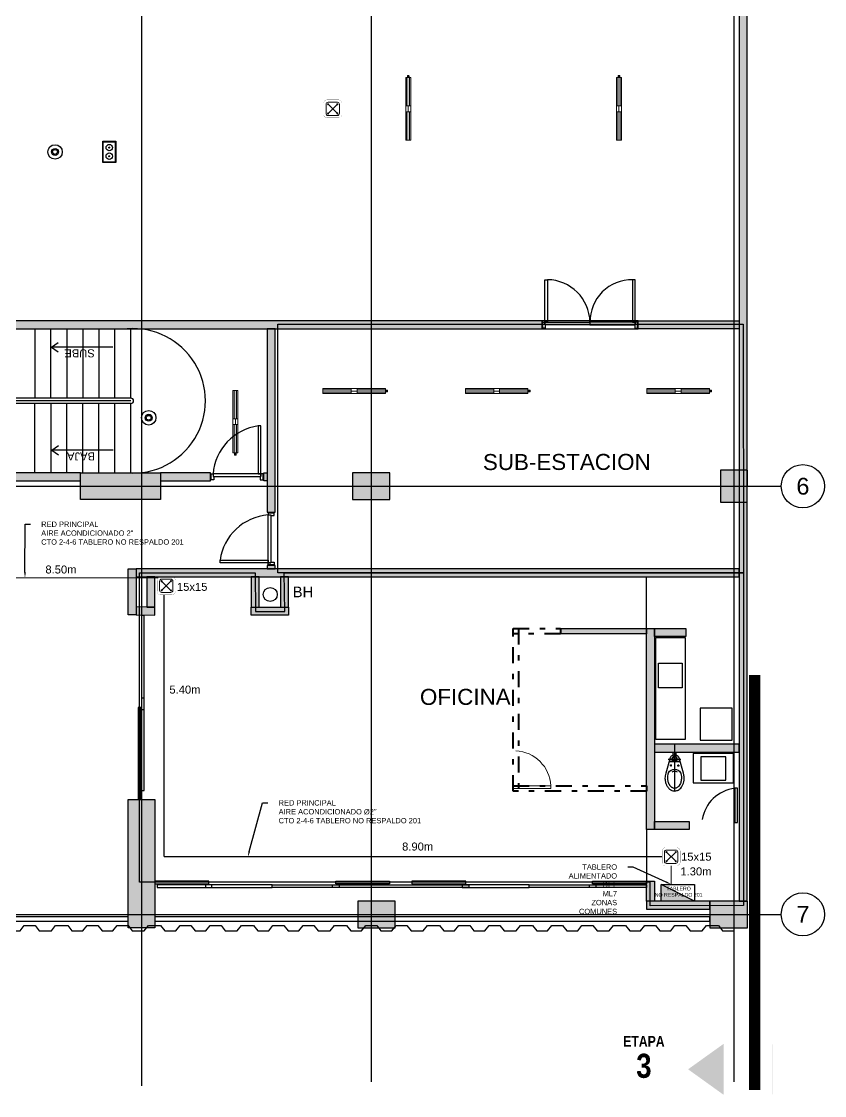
# Model space of a CAD drawing. Header units: metres. Extents: x 86 to 375, y -25 to 177.
# Drawn here: x 164.98 to 180.03, y 30.61 to 50.74 of the extents above; entities that cross this region are included whole.
import ezdxf
from ezdxf import colors
from ezdxf.entities.mleader import LeaderData, LeaderLine
from ezdxf.enums import TextEntityAlignment as Align
from ezdxf.lldxf.tags import DXFTag
from ezdxf.math import Vec2, Vec3

# ---------------------------------------------------------------- set-up
doc = ezdxf.new("R2010")
doc.units = ezdxf.units.M
for name, pattern in [('CENTER', [0.7, 0.3, -0.2, 0, -0.2]), ('HIDDEN', [9.525, 6.35, -3.175]), ('HIDDEN2', [4.7625, 3.175, -1.5875]), ('LÍNEAS_OCULTASX2', [0.75, 0.5, -0.25])]:
    doc.linetypes.add(name, pattern=pattern)
for name, color, linetype, lineweight in [('-CN-GYD-ILUMINACIÓN', 3, 'Continuous', 20), ('-CN-GYD-TUBERÍA TOMACORRIENTE PVC', 86, 'Continuous', 18), ('Muro', 4, 'Continuous', 40), ('TEXTOS', 250, 'Continuous', 20), ('Textos 1', 7, 'Continuous', 25)]:
    doc.layers.add(name, color=color, linetype=linetype, lineweight=lineweight)
doc.layers.add('-CN-GYD-VENTANA GRAFICA', color=7, linetype='Continuous', lineweight=5, true_color=0xa953a0)
for name, color, linetype in [('A_CIRCULO DE EJES', 252, 'Continuous'), ('AIRE ACONDICIONADO', 50, 'Continuous'), ('GG_EMERGENCIA 03', 1, 'Continuous'), ('GG_PISO 2', 8, 'Continuous'), ('GG_PISO 3', 8, 'Continuous'), ('JCA_HATCH 254', 252, 'Continuous'), ('suiches', 3, 'Continuous'), ('TB', 7, 'Continuous'), ('TEXTOS DE MEDIDAS', 7, 'Continuous')]:
    doc.layers.add(name, color=color, linetype=linetype)
doc.layers.add('PDF2_Geometría', color=7, linetype='Continuous', true_color=0x525252)
doc.styles.add('A_TEXT1', font='arial.ttf')
doc.styles.add('STANDAR NEGRITA', font='ARIALNB.TTF', dxfattribs={"height": 0.2})
doc.styles.get("Standard").update_dxf_attribs({"font": 'arial.ttf'})
tags = doc.linetypes.add('EMT_LINE', pattern='A,0.5,-0.2,["EMT",Standard,S=0.1,R=0,X=-0.1,Y=-0.05],-0.25', length=0.95).pattern_tags.tags
tags[6] = DXFTag(74, 10)
pattern_1 = [(270, (73.633, -1.35), (10.40324, -6.00631), [1.50158, -10.51105]), (360, (73.6335, -2.101), (10.40324, 6.00631), [0.75079, -20.05569]), (360, (73.6335, -2.289), (10.40324, 6.00631), [0.60063, -20.20584]), (360, (73.6335, -1.9134), (10.40324, 6.00631), [0.60063, -20.20584]), (330, (73.633, -2.477), (10.40324, 6.00631), [0.4805, -11.53212]), (30, (73.633, -1.726), (4e-09, 12.01262), [0.4805, -11.53212])]
pattern_2 = [(135, (0.0614115, 0.1), (-0.00112253, -0.00112253), [])]

# ---------------------------------------------------------------- blocks, each defined once
blk = doc.blocks.new('GG_HERMETICA')
h = blk.add_hatch()
h.set_pattern_fill('SWAMP', color=252, scale=0.472938, angle=270)
h.set_pattern_definition(pattern_1)
h.paths.add_polyline_path([(-20, -30), (-20, 17), (-550, 17), (-550, -30)])
h = blk.add_hatch()
h.set_pattern_fill('SWAMP', color=252, scale=0.472938, angle=270)
h.set_pattern_definition(pattern_1)
h.paths.add_polyline_path([(620, -30), (620, 17), (90, 17), (90, -30)])
at = {"layer": '-CN-GYD-ILUMINACIÓN', "color": 1, "extrusion": (0, 0, -1)}
for p, q in [((-550, -53), (-550, 40)), ((-550, 40), (-525, 40)), ((-525, 40), (-20, 40)), ((90, 40), (620, 40)), ((620, 40), (620, -53)), ((-20, -53), (-550, -53)), ((594, -53), (90, -53)), ((620, -53), (594, -53))]:
    blk.add_line(p, q, dxfattribs=at)
at = {"layer": '-CN-GYD-ILUMINACIÓN', "color": 1}
for p, q in [((90, 40), (-20, 40)), ((-20, 40), (-20, -53)), ((90, -53), (90, 40)), ((622, 6), (620, 6)), ((620, 6), (620, -6)), ((622, 10), (623, 11)), ((622, 8), (622, 10)), ((622, 7), (622, 8)), ((622, 5), (622, 7)), ((622, -6), (622, 6)), ((623, 4), (622, 5)), ((622, -3), (623, 1)), ((623, 11), (623, 11)), ((623, 11), (630, 11)), ((623, 1), (623, 4)), ((623, 1), (623, 1)), ((630, 11), (630, 6)), ((630, 6), (631, 6)), ((631, 6), (631, 9)), ((631, 9), (639, 9)), ((639, 9), (639, 6)), ((639, 6), (640, 6)), ((640, 10), (650, 10)), ((640, 6), (640, 10)), ((650, 10), (652, 8)), ((652, 8), (656, 8)), ((656, 8), (658, 8)), ((658, 8), (661, 5)), ((661, 5), (661, -6)), ((-20, -6), (90, -6)), ((620, -19), (620, -6)), ((622, -19), (620, -19)), ((622, -6), (622, -3)), ((622, -6), (622, -9)), ((622, -6), (622, -19)), ((622, -9), (623, -13)), ((623, -17), (622, -18)), ((622, -18), (622, -19)), ((622, -19), (622, -21)), ((622, -21), (622, -22)), ((622, -22), (623, -24)), ((623, -13), (623, -14)), ((623, -14), (623, -17)), ((623, -24), (623, -24)), ((623, -24), (630, -24)), ((630, -24), (630, -19)), ((630, -19), (631, -19)), ((631, -19), (631, -22)), ((631, -22), (639, -22)), ((639, -22), (639, -19)), ((639, -19), (640, -19)), ((640, -19), (640, -22)), ((640, -22), (650, -22)), ((650, -22), (652, -20)), ((652, -20), (656, -20)), ((656, -20), (658, -20)), ((658, -20), (661, -17)), ((661, -17), (661, -6))]:
    blk.add_line(p, q, dxfattribs=at)
for points in [[(623, 4), (630, 4)], [(623, 1), (630, 1)], [(629, 11), (629, 4), (629, 1), (629, -6)], [(630, 6), (630, -6)], [(631, 6), (631, -6)], [(639, 2), (631, 2)], [(639, 6), (639, -6)], [(640, 6), (640, -6)], [(640, 1), (650, 1), (650, 3), (640, 3)], [(650, 3), (652, 5)], [(650, 1), (652, -3)], [(652, 8), (652, -6)], [(-20, -53), (90, -53)], [(623, -14), (630, -14)], [(623, -17), (630, -17)], [(629, -24), (629, -17), (629, -14), (629, -6)], [(630, -19), (630, -6)], [(631, -19), (631, -6)], [(639, -15), (631, -15)], [(639, -19), (639, -6)], [(640, -19), (640, -6)], [(640, -14), (650, -14), (650, -15), (640, -15)], [(650, -14), (652, -10)], [(650, -15), (652, -17)], [(652, -20), (652, -6)]]:
    blk.add_lwpolyline(points, dxfattribs=at)
at = {"color": 1}
for points in [[(-20, 17), (-20, -30), (-550, -30), (-550, 17)], [(620, 17), (620, -30), (90, -30), (90, 17)]]:
    blk.add_lwpolyline(points, close=True, dxfattribs=at)
blk = doc.blocks.new('A_B_Eje')
at = {"layer": 'A_CIRCULO DE EJES', "ltscale": 1.5}
blk.add_circle((0, 0), 0.0045, dxfattribs=at)
at = {"layer": 'A_CIRCULO DE EJES', "ltscale": 1.5, "style": 'A_TEXT1'}
blk.add_attdef('EJE', text='', height=0.0035, dxfattribs=at).set_placement((0, 0), align=Align.MIDDLE_CENTER)
blk = doc.blocks.new('O6C20-MDW')
at = {"layer": 'suiches'}
for radius in [129, 62.1, 43.1]:
    blk.add_circle((63166, 32657), radius, dxfattribs=at)
blk = doc.blocks.new('Caja de paso')
at = {"layer": '-CN-GYD-TUBERÍA TOMACORRIENTE PVC', "const_width": 0.00173}
blk.add_lwpolyline([(-0.111, 0.067), (-0.111, -0.067, 0.414214), (-0.067, -0.111), (0.067, -0.111, 0.414214), (0.111, -0.067), (0.111, 0.067, 0.414214), (0.067, 0.111), (-0.067, 0.111, 0.414214)], format="xyb", close=True, dxfattribs=at)
at = {"layer": '-CN-GYD-TUBERÍA TOMACORRIENTE PVC'}
blk.add_lwpolyline([(-0.057, -0.082), (0.057, -0.082, 0.414214), (0.082, -0.057), (0.082, 0.057, 0.414214), (0.057, 0.082), (-0.057, 0.082, 0.414214), (-0.082, 0.057), (-0.082, -0.057, 0.414214)], format="xyb", close=True, dxfattribs=at)
at = {"layer": '-CN-GYD-TUBERÍA TOMACORRIENTE PVC', "linetype": 'LÍNEAS_OCULTASX2'}
for points in [[(-0.057, 0.057), (0.057, -0.057)], [(0.057, 0.057), (-0.057, -0.057)]]:
    blk.add_lwpolyline(points, dxfattribs=at)
at = {"layer": '-CN-GYD-TUBERÍA TOMACORRIENTE PVC'}
for centre in [(-0.057, 0.057), (0.057, 0.057), (-0.057, -0.057), (0.057, -0.057)]:
    blk.add_circle(centre, 0.00665, dxfattribs=at)
blk = doc.blocks.new('A$Cc7fbbbd8')
at = {"layer": 'GG_EMERGENCIA 03', "ltscale": 0.3}
h = blk.add_hatch(dxfattribs=at)
h.set_pattern_fill('ANSI31', color=256, scale=0.0005, angle=90)
h.set_pattern_definition(pattern_2)
edge = h.paths.add_edge_path()
edge.add_arc((0.061, 0.14), 0.00475, 0, 360)
h = blk.add_hatch(dxfattribs=at)
h.set_pattern_fill('ANSI31', color=256, scale=0.0005, angle=90)
h.set_pattern_definition(pattern_2)
edge = h.paths.add_edge_path()
edge.add_arc((0.061, 0.06), 0.00475, 0, 360)
for points in [[(0, 0), (0, 0.2), (0.123, 0.2), (0.123, 0)], [(0.005, 0.005), (0.005, 0.195), (0.118, 0.195), (0.118, 0.005)]]:
    blk.add_lwpolyline(points, close=True, dxfattribs=at)
for centre, radius in [((0.061, 0.14), 0.0305), ((0.061, 0.14), 0.00475), ((0.061, 0.06), 0.0305), ((0.061, 0.06), 0.00475)]:
    blk.add_circle(centre, radius, dxfattribs=at)
blk = doc.blocks.new('TB')
at = {"layer": 'TB'}
h = blk.add_hatch(color=256, dxfattribs=at)
h.dxf.hatch_style = 1
h.paths.add_polyline_path([(0.156, 0), (-0.156, 0.156), (-0.156, 0)])
blk.add_lwpolyline([(-0.156, 0.156), (0.156, 0.156), (0.156, 0), (-0.156, 0)], close=True, dxfattribs=at)
blk.add_lwpolyline([(0.156, 0), (-0.156, 0.156)], dxfattribs=at)

msp = doc.modelspace()

# ---------------------------------------------------------------- hatches: boundary and pattern name
at = {"layer": 'GG_PISO 2', "ltscale": 0.03}
h = msp.add_hatch(color=256, dxfattribs=at)
h.dxf.hatch_style = 1
h.paths.add_polyline_path([(168.52, 42.282), (167.587, 42.282), (167.587, 42.132), (168.52, 42.132)])
h.paths.add_polyline_path([(169.582, 44.982), (169.582, 41.544), (169.732, 41.544), (169.733, 44.982)])
h.paths.add_polyline_path([(169.52, 42.282), (169.582, 42.282), (169.582, 42.132), (169.52, 42.132)])
h.paths.add_polyline_path([(166.087, 42.282), (161.536, 42.282), (161.536, 42.132), (166.087, 42.132)])
h.paths.add_polyline_path([(164.386, 42.096), (164.386, 42.132), (164.236, 42.132), (164.236, 42.096)])
h.paths.add_polyline_path([(164.387, 39.769), (164.237, 39.769), (164.236, 41.094), (164.386, 41.094)])
h.paths.add_polyline_path([(164.236, 40.121), (164.236, 40.271), (163.603, 40.272), (163.603, 40.122)])
h.paths.add_polyline_path([(162.149, 40.121), (162.149, 40.271), (162.803, 40.272), (162.803, 40.122)])
h.paths.add_polyline_path([(160.785, 40.122), (160.785, 40.272), (161.349, 40.272), (161.349, 40.122)])
h.paths.add_polyline_path([(161.088, 39.769), (160.938, 39.769), (160.938, 40.122), (161.088, 40.122)])
h.paths.add_polyline_path([(162.737, 39.769), (162.587, 39.769), (162.587, 40.121), (162.737, 40.121)])
h.paths.add_polyline_path([(157.293, 40.171), (157.293, 40.321), (159.485, 40.321), (159.485, 40.171)])
h.paths.add_polyline_path([(157.144, 39.109), (157.142, 42.282), (157.292, 42.281), (157.292, 42.131), (157.293, 42.131), (157.294, 39.109)])
h.paths.add_polyline_path([(158.045, 39.769), (157.895, 39.769), (158.045, 39.769)])
h.paths.add_polyline_path([(157.146, 44.983), (157.141, 43.182), (157.291, 43.182), (157.296, 44.983)])
h.paths.add_polyline_path([(161.686, 42.282), (161.536, 42.282), (161.536, 43.284), (159.633, 43.284), (159.635, 42.282), (159.485, 42.282), (159.483, 43.433), (160.435, 43.433), (160.435, 44.982), (160.585, 44.982), (160.585, 43.433), (161.536, 43.433), (161.536, 44.982), (161.686, 44.982)])
h.paths.add_polyline_path([(162.486, 42.282), (162.636, 42.282), (162.636, 42.282)])
h.paths.add_polyline_path([(157.146, 44.982), (174.735, 44.982), (174.735, 45.132), (157.146, 45.132)])
h.paths.add_polyline_path([(178.43, 44.982), (176.533, 44.982), (176.533, 45.132), (178.43, 45.132)])
h.paths.add_polyline_path([(178.58, 87.982), (178.43, 87.982), (178.43, 37.199), (176.841, 37.199), (176.841, 39.212), (177.431, 39.213), (177.431, 39.363), (176.69, 39.363), (176.691, 35.599), (177.493, 35.599), (177.493, 35.749), (176.841, 35.749), (176.841, 37.049), (178.43, 37.049), (178.43, 34.257), (178.58, 34.257)])
h.paths.add_polyline_path([(157.946, 36.217), (157.972, 36.067), (157.294, 36.067), (157.294, 33.847), (157.144, 33.847), (157.144, 36.217)])
h.paths.add_polyline_path([(160.482, 36.217), (160.511, 36.067), (158.948, 36.067), (158.976, 36.217)])
h.paths.add_polyline_path([(162.7, 36.217), (162.728, 36.067), (161.485, 36.067), (161.513, 36.217)])
h.paths.add_polyline_path([(162.037, 33.847), (162.187, 33.847), (162.187, 33.873), (162.187, 36.067), (162.037, 36.067), (162.037, 33.873)])
h.paths.add_polyline_path([(163.739, 36.217), (163.713, 36.067), (164.336, 36.067), (164.336, 33.847), (164.487, 33.847), (164.487, 36.217)])
h.paths.add_polyline_path([(157.144, 33.697), (164.487, 33.697), (164.487, 33.847), (157.144, 33.847)])
h.paths.add_polyline_path([(138.525, 87.983), (138.525, 88.133), (133.699, 88.132), (133.699, 87.982)])
h.paths.add_polyline_path([(167.995, 84.827), (167.845, 84.827), (167.845, 87.982), (167.995, 87.982)])
h.paths.add_polyline_path([(167.133, 84.977), (166.983, 84.977), (166.983, 86.582), (167.133, 86.582)])
h.paths.add_polyline_path([(159.485, 84.827), (159.485, 84.977), (167.845, 84.977), (167.845, 84.827)])
h.paths.add_polyline_path([(166.983, 87.632), (166.983, 87.782)])
h.paths.add_polyline_path([(159.635, 85.974), (159.485, 85.974), (159.485, 86.582), (159.635, 86.582)])
h.paths.add_polyline_path([(159.635, 85.974), (159.485, 85.974), (159.485, 86.582), (159.635, 86.582)], flags=16)
h.paths.add_polyline_path([(159.635, 85.974), (159.485, 85.974), (159.485, 86.582), (159.635, 86.582)], flags=17)
h.paths.add_polyline_path([(164.236, 39.769), (164.237, 39.109), (162.737, 39.109), (162.737, 39.769), (162.587, 39.769), (162.587, 39.109), (161.088, 39.109), (161.088, 39.769), (160.938, 39.769), (160.938, 39.109), (157.144, 39.109), (157.144, 38.959), (164.387, 38.959), (164.387, 39.769)])
at = {"layer": 'GG_PISO 2'}
h = msp.add_hatch(color=256, dxfattribs=at)
h.paths.add_polyline_path([(136.284, 87.582), (136.284, 88.082), (135.585, 88.082), (135.585, 87.582)])
h.paths.add_polyline_path([(178.581, 87.582), (178.581, 88.082), (177.88, 88.082), (177.88, 87.582)])
h.paths.add_polyline_path([(171.882, 87.582), (171.882, 88.082), (171.182, 88.082), (171.182, 87.582)])
h.paths.add_polyline_path([(151.485, 86.582), (150.985, 86.582), (150.985, 88.082), (151.485, 88.082)])
h.paths.add_polyline_path([(143.985, 86.582), (143.485, 86.582), (143.485, 88.082), (143.985, 88.082)])
h.paths.add_polyline_path([(167.483, 86.582), (166.983, 86.582), (166.983, 88.082), (167.483, 88.082)])
h.paths.add_polyline_path([(159.985, 86.582), (159.485, 86.582), (159.485, 88.082), (159.985, 88.082)])
h.paths.add_polyline_path([(136.084, 77.507), (136.084, 78.107), (135.584, 78.107), (135.585, 77.507)])
h.paths.add_polyline_path([(178.581, 77.507), (178.581, 78.107), (178.081, 78.107), (178.081, 77.507)])
h.paths.add_polyline_path([(171.78, 77.557), (171.78, 78.057), (171.081, 78.057), (171.081, 77.557)])
h.paths.add_polyline_path([(167.983, 78.057), (167.983, 77.557), (166.483, 77.557), (166.483, 78.057)])
h.paths.add_polyline_path([(151.985, 78.057), (151.985, 77.557), (150.485, 77.557), (150.485, 78.057)])
h.paths.add_polyline_path([(158.985, 78.057), (158.985, 77.557), (160.485, 77.557), (160.485, 78.057)])
h.paths.add_polyline_path([(142.985, 78.057), (142.985, 77.557), (144.485, 77.557), (144.485, 78.057)])
h.paths.add_polyline_path([(136.084, 69.507), (136.084, 70.107), (135.585, 70.107), (135.585, 69.507)])
h.paths.add_polyline_path([(178.581, 69.507), (178.581, 70.107), (178.081, 70.107), (178.081, 69.507)])
h.paths.add_polyline_path([(171.78, 69.557), (171.78, 70.057), (171.181, 70.057), (171.181, 69.557)])
h.paths.add_polyline_path([(167.983, 70.057), (167.983, 69.557), (166.483, 69.557), (166.483, 70.057)])
h.paths.add_polyline_path([(151.985, 70.057), (151.985, 69.557), (150.485, 69.557), (150.485, 70.057)])
h.paths.add_polyline_path([(158.985, 70.057), (158.985, 69.557), (160.485, 69.557), (160.485, 70.057)])
h.paths.add_polyline_path([(142.985, 70.057), (142.985, 69.557), (144.485, 69.557), (144.485, 70.057)])
h.paths.add_polyline_path([(136.087, 59.407), (136.084, 60.007), (135.585, 60.007), (135.588, 59.407)])
h.paths.add_polyline_path([(178.58, 59.407), (178.581, 60.007), (178.081, 60.007), (178.08, 59.407)])
h.paths.add_polyline_path([(171.78, 59.457), (171.78, 59.957), (171.181, 59.957), (171.181, 59.457)])
h.paths.add_polyline_path([(167.983, 59.957), (167.983, 59.457), (166.483, 59.457), (166.483, 59.957)])
h.paths.add_polyline_path([(151.985, 59.957), (151.985, 59.457), (150.485, 59.457), (150.485, 59.957)])
h.paths.add_polyline_path([(158.985, 59.957), (158.985, 59.457), (160.485, 59.457), (160.485, 59.957)])
h.paths.add_polyline_path([(142.985, 59.957), (142.985, 59.457), (144.485, 59.457), (144.485, 59.957)])
h.paths.add_polyline_path([(178.581, 51.412), (178.581, 52.007), (178.08, 52.007), (178.081, 51.412)])
h.paths.add_polyline_path([(171.881, 51.457), (171.881, 51.957), (171.182, 51.957), (171.182, 51.457)])
h.paths.add_polyline_path([(136.284, 51.457), (136.284, 51.957), (135.585, 51.957), (135.585, 51.457)])
h.paths.add_polyline_path([(167.983, 51.957), (167.983, 51.457), (166.483, 51.457), (166.483, 51.957)])
h.paths.add_polyline_path([(151.985, 51.957), (151.985, 51.457), (150.485, 51.457), (150.485, 51.957)])
h.paths.add_polyline_path([(158.985, 51.957), (158.985, 51.457), (160.485, 51.457), (160.485, 51.957)])
h.paths.add_polyline_path([(142.985, 51.957), (142.985, 51.457), (144.485, 51.457), (144.485, 51.957)])
h.paths.add_polyline_path([(178.577, 41.732), (178.581, 42.332), (178.081, 42.332), (178.076, 41.732)])
h.paths.add_polyline_path([(171.881, 41.782), (171.881, 42.282), (171.182, 42.282), (171.182, 41.782)])
h.paths.add_polyline_path([(159.985, 40.171), (159.985, 42.282), (159.485, 42.282), (159.485, 40.171)])
h.paths.add_polyline_path([(136.284, 41.782), (136.284, 42.282), (135.585, 42.282), (135.585, 41.782)])
h.paths.add_polyline_path([(166.087, 42.282), (167.587, 42.282), (167.587, 41.782), (166.087, 41.782)])
h.paths.add_polyline_path([(143.985, 40.782), (143.985, 42.282), (143.485, 42.282), (143.485, 40.782)])
h.paths.add_polyline_path([(151.485, 40.782), (151.485, 42.282), (150.985, 42.282), (150.985, 40.782)])
h.paths.add_polyline_path([(178.581, 33.757), (178.581, 34.257), (177.881, 34.257), (177.881, 33.757)])
h.paths.add_polyline_path([(171.981, 33.757), (171.981, 34.257), (171.281, 34.257), (171.281, 33.757)])
h.paths.add_polyline_path([(136.285, 33.757), (136.285, 34.257), (135.585, 34.257), (135.585, 33.757)])
h.paths.add_polyline_path([(166.983, 33.757), (166.983, 36.157), (167.483, 36.157), (167.483, 33.757)])
h.paths.add_polyline_path([(159.485, 36.157), (159.485, 33.757), (159.985, 33.757), (159.985, 36.157)])
h.paths.add_polyline_path([(150.985, 36.157), (150.985, 33.757), (151.485, 33.757), (151.485, 36.157)])
h.paths.add_polyline_path([(143.985, 36.157), (143.985, 33.757), (143.485, 33.757), (143.485, 36.157)])
at = {"layer": 'GG_PISO 2', "ltscale": 0.03}
h = msp.add_hatch(color=256, dxfattribs=at)
h.dxf.hatch_style = 1
h.paths.add_polyline_path([(178.43, 40.331), (178.43, 40.481), (169.732, 40.481), (169.732, 40.544), (169.582, 40.544), (169.582, 40.481), (166.983, 40.482), (166.983, 39.619), (167.483, 39.618), (167.483, 40.331), (167.333, 40.331), (167.333, 39.768), (167.133, 39.769), (167.133, 40.332)])
h = msp.add_hatch(color=256, dxfattribs=at)
h.dxf.hatch_style = 1
h.paths.add_polyline_path([(169.832, 40.331), (169.832, 39.768), (169.982, 39.768), (169.982, 40.331)])
h.paths.add_polyline_path([(169.982, 39.768), (169.982, 39.618), (169.287, 39.618), (169.287, 40.331), (169.437, 40.331), (169.437, 39.768)])
h = msp.add_hatch(color=256, dxfattribs=at)
h.dxf.hatch_style = 1
h.paths.add_polyline_path([(176.691, 34.257), (176.69, 34.63), (176.841, 34.63), (176.841, 34.257)])
h.paths.add_polyline_path([(177.881, 34.257), (176.691, 34.257), (176.691, 34.107), (177.881, 34.107)])
at = {"layer": 'GG_PISO 2'}
h = msp.add_hatch(color=256, dxfattribs=at)
h.dxf.hatch_style = 1
h.paths.add_polyline_path([(179.046, 31.582), (179.046, 30.623), (179.051, 31.103)])
h.paths.add_polyline_path([(178.139, 31.582), (178.139, 30.623), (177.471, 31.103)])
at = {"layer": 'JCA_HATCH 254', "linetype": 'Continuous', "lineweight": -3, "ltscale": 0.3, "true_color": 0x939598, "transparency": 33554687}
h = msp.add_hatch(color=252, dxfattribs=at)
h.dxf.hatch_style = 1
h.paths.add_polyline_path([(175.081, 39.363), (176.69, 39.363), (176.69, 39.263), (175.081, 39.263)])

# ---------------------------------------------------------------- linework, layer by layer
at = {"layer": 'AIRE ACONDICIONADO', "linetype": 'EMT_LINE', "ltscale": 20, "const_width": 0.02}
for points in [[(160.453, 40.316), (167.547, 40.316)], [(167.652, 39.998), (167.652, 35.088)], [(176.984, 35.088), (167.652, 35.088)], [(177.153, 34.57), (177.153, 34.919)]]:
    msp.add_lwpolyline(points, dxfattribs=at)
at = {"layer": 'GG_PISO 2'}
for p, q in [((167.233, 88.929), (167.233, 30.792)), ((167.233, 88.929), (167.233, 30.792)), ((171.531, 88.929), (171.531, 30.867)), ((178.331, 88.929), (178.331, 30.867)), ((165.232, 44.983), (165.232, 43.683)), ((165.532, 43.683), (165.532, 44.983)), ((165.832, 44.983), (165.832, 43.683)), ((166.132, 44.983), (166.132, 43.683)), ((166.432, 44.983), (166.432, 43.683)), ((166.732, 43.683), (166.732, 44.983)), ((167.032, 43.683), (167.032, 44.983)), ((167.032, 43.683), (163.132, 43.683)), ((167.032, 43.633), (163.132, 43.633)), ((167.032, 43.583), (163.132, 43.583)), ((165.232, 42.283), (165.232, 43.583)), ((165.532, 43.583), (165.532, 42.283)), ((165.832, 42.283), (165.832, 43.583)), ((166.132, 42.283), (166.132, 43.583)), ((166.432, 42.283), (166.432, 43.583)), ((166.732, 42.283), (166.732, 43.583)), ((167.032, 42.283), (167.032, 43.583)), ((134.414, 42.032), (179.217, 42.032)), ((176.69, 39.363), (176.69, 40.331)), ((176.691, 35.599), (176.691, 34.63)), ((134.275, 34.007), (179.217, 34.007))]:
    msp.add_line(p, q, dxfattribs=at)
at = {"layer": 'GG_PISO 2', "ltscale": 0.03}
msp.add_line((175.633, 45.057), (175.633, 45.057), dxfattribs=at)
at = {"layer": 'GG_PISO 2', "extrusion": (-1.55665e-06, 4.47371e-06, 1)}
for p, q in [((177.321, 36.869, 0), (177.115, 36.869, 0)), ((177.194, 36.875, 0), (177.117, 36.875, 0)), ((177.319, 36.875, 0), (177.242, 36.875, 0)), ((177.167, 36.799, 0), (177.129, 36.799, 0)), ((177.148, 36.818, 0), (177.148, 36.781, 0)), ((177.269, 36.799, 0), (177.307, 36.799, 0)), ((177.288, 36.818, 0), (177.288, 36.781, 0))]:
    msp.add_line(p, q, dxfattribs=at)
at = {"layer": 'GG_PISO 2'}
for points in [[(178.58, 87.982), (178.43, 87.982), (178.43, 34.257), (178.58, 34.257)], [(157.146, 44.982), (174.735, 44.982), (174.735, 45.132), (157.146, 45.132)], [(174.735, 45.132), (174.735, 44.982), (176.533, 44.982), (176.533, 45.132)], [(174.784, 45.057), (174.784, 45.107), (175.633, 45.107), (175.633, 45.057)], [(176.482, 45.057), (176.482, 45.107), (175.633, 45.107), (175.633, 45.057)], [(178.43, 44.982), (176.533, 44.982), (176.533, 45.132), (178.43, 45.132)], [(169.582, 44.982), (169.582, 41.544), (169.732, 41.544), (169.733, 44.982)], [(169.786, 45.067), (178.5, 45.067), (178.51, 40.406), (169.786, 40.406)], [(166.087, 42.282), (161.536, 42.282), (161.536, 42.132), (166.087, 42.132)], [(166.087, 42.282), (167.587, 42.282), (167.587, 41.782), (166.087, 41.782)], [(168.52, 42.282), (167.587, 42.282), (167.587, 42.132), (168.52, 42.132)], [(169.52, 42.282), (169.582, 42.282), (169.582, 42.132), (169.52, 42.132)], [(171.881, 41.782), (171.881, 42.282), (171.182, 42.282), (171.182, 41.782)], [(178.577, 41.732), (178.581, 42.332), (178.081, 42.332), (178.076, 41.732)], [(169.469, 42.212), (169.469, 42.263), (168.57, 42.263), (168.57, 42.212)], [(169.652, 40.595), (169.601, 40.595), (169.601, 41.493), (169.652, 41.493)], [(167.133, 39.619), (166.983, 39.619), (166.983, 40.482), (167.133, 40.482)], [(178.43, 40.331), (178.43, 40.481), (167.133, 40.482), (167.133, 40.332)], [(169.582, 40.544), (169.582, 40.481), (169.732, 40.481), (169.732, 40.544)], [(167.191, 40.406), (169.359, 40.406), (169.369, 39.686), (169.915, 39.684), (169.904, 40.406), (178.51, 40.406), (178.51, 34.173), (176.76, 34.169), (176.762, 34.609), (167.191, 34.609)], [(167.333, 40.331), (167.333, 39.768), (167.483, 39.768), (167.483, 40.331)], [(169.287, 40.331), (169.287, 39.768), (169.437, 39.768), (169.437, 40.331)], [(169.832, 40.331), (169.832, 39.768), (169.982, 39.768), (169.982, 40.331)], [(167.483, 39.618), (167.483, 39.768), (167.133, 39.769), (167.133, 39.619)], [(169.982, 39.768), (169.982, 39.618), (169.287, 39.618), (169.287, 39.768)], [(175.081, 39.363), (176.69, 39.363), (176.69, 39.263), (175.081, 39.263)], [(176.691, 35.599), (176.69, 39.363), (176.841, 39.363), (176.841, 35.599)], [(176.841, 39.363), (177.431, 39.363), (177.431, 39.213), (176.841, 39.212)], [(177.415, 39.194), (177.415, 37.287), (176.865, 37.287), (176.865, 39.194)], [(167.229, 36.331), (167.279, 36.331), (167.279, 38.059), (167.229, 38.059)], [(167.166, 36.157), (167.216, 36.157), (167.216, 37.885), (167.166, 37.885)], [(178.294, 37.87), (177.698, 37.87), (177.698, 37.272), (178.294, 37.272)], [(178.43, 37.199), (176.841, 37.199), (176.841, 37.049), (178.43, 37.049)], [(178.345, 35.728), (178.395, 35.728), (178.395, 36.372), (178.345, 36.372)], [(166.983, 33.757), (166.983, 36.157), (167.483, 36.157), (167.483, 33.757)], [(176.841, 35.749), (177.493, 35.749), (177.493, 35.599), (176.841, 35.599)], [(167.483, 34.63), (167.483, 34.58), (168.492, 34.58), (168.492, 34.63)], [(171.878, 34.63), (171.878, 34.58), (170.869, 34.58), (170.869, 34.63)], [(172.295, 34.63), (172.295, 34.58), (173.304, 34.58), (173.304, 34.63)], [(176.691, 34.63), (176.691, 34.58), (175.681, 34.58), (175.681, 34.63)], [(176.691, 34.257), (176.69, 34.63), (176.841, 34.63), (176.841, 34.257)], [(167.523, 34.558), (167.523, 34.508), (168.551, 34.508), (168.551, 34.558)], [(173.363, 34.558), (173.363, 34.508), (170.81, 34.508), (170.81, 34.558)], [(176.691, 34.558), (176.691, 34.508), (175.622, 34.508), (175.622, 34.558)], [(171.981, 33.757), (171.981, 34.257), (171.281, 34.257), (171.281, 33.757)], [(177.881, 34.257), (176.691, 34.257), (176.691, 34.107), (177.881, 34.107)], [(178.581, 33.757), (178.581, 34.257), (177.881, 34.257), (177.881, 33.757)], [(164.487, 33.88), (166.983, 33.881), (166.983, 33.961), (164.487, 33.96)], [(167.483, 33.88), (177.881, 33.881), (177.881, 33.961), (167.483, 33.96)]]:
    msp.add_lwpolyline(points, close=True, dxfattribs=at)
at = {"layer": 'GG_PISO 2', "linetype": 'HIDDEN'}
for points in [[(174.834, 45.107), (174.784, 45.107), (174.784, 45.902), (174.834, 45.902)], [(176.431, 45.107), (176.482, 45.107), (176.482, 45.902), (176.431, 45.902)], [(169.418, 42.263), (169.469, 42.263), (169.469, 43.162), (169.418, 43.162)], [(169.601, 40.645), (169.601, 40.595), (168.703, 40.595), (168.703, 40.645)]]:
    msp.add_lwpolyline(points, close=True, dxfattribs=at)
at = {"layer": 'GG_PISO 2'}
for points in [[(174.733, 45.095), (174.746, 45.095), (174.746, 45.008), (174.733, 45.008)], [(174.796, 45.057), (174.796, 44.995), (174.746, 44.995), (174.746, 45.107), (174.784, 45.107), (174.784, 45.057), (174.796, 45.057)], [(176.47, 45.057), (176.47, 44.995), (176.52, 44.995), (176.52, 45.107), (176.482, 45.107), (176.482, 45.057), (176.47, 45.057)], [(176.533, 45.095), (176.52, 45.095), (176.52, 45.008), (176.533, 45.008)], [(168.52, 42.25), (168.532, 42.25), (168.532, 42.163), (168.52, 42.163)], [(168.583, 42.212), (168.583, 42.151), (168.532, 42.151), (168.532, 42.263), (168.57, 42.263), (168.57, 42.212), (168.583, 42.212)], [(169.456, 42.212), (169.456, 42.151), (169.507, 42.151), (169.507, 42.263), (169.469, 42.263), (169.469, 42.212), (169.456, 42.212)], [(169.52, 42.25), (169.507, 42.25), (169.507, 42.163), (169.52, 42.163)], [(169.652, 41.48), (169.714, 41.48), (169.714, 41.531), (169.601, 41.531), (169.601, 41.493), (169.652, 41.493), (169.652, 41.48)], [(169.614, 41.544), (169.614, 41.531), (169.701, 41.531), (169.701, 41.544)], [(169.652, 40.607), (169.714, 40.607), (169.714, 40.556), (169.601, 40.556), (169.601, 40.595), (169.652, 40.595), (169.652, 40.607)], [(169.614, 40.544), (169.614, 40.556), (169.701, 40.556), (169.701, 40.544)], [(164.487, 33.796), (164.671, 33.796), (164.751, 33.697), (164.954, 33.697), (165.034, 33.796), (165.236, 33.796), (165.316, 33.697), (165.542, 33.697), (165.622, 33.796), (165.847, 33.796), (165.927, 33.697), (166.13, 33.697)], [(166.13, 33.697), (166.21, 33.796), (166.413, 33.796), (166.493, 33.697), (166.695, 33.697), (166.775, 33.796), (166.978, 33.796), (167.058, 33.697), (167.283, 33.697), (167.363, 33.796), (167.589, 33.796), (167.669, 33.697), (167.872, 33.697)], [(167.872, 33.697), (167.952, 33.796), (168.154, 33.796), (168.234, 33.697), (168.437, 33.697), (168.517, 33.796), (168.72, 33.796), (168.8, 33.697), (169.025, 33.697), (169.105, 33.796), (169.33, 33.796), (169.41, 33.697), (169.613, 33.697)], [(169.613, 33.697), (169.693, 33.796), (169.896, 33.796), (169.976, 33.697), (170.179, 33.697), (170.259, 33.796), (170.461, 33.796), (170.541, 33.697), (170.767, 33.697), (170.847, 33.796), (171.072, 33.796), (171.152, 33.697), (171.355, 33.697)], [(171.355, 33.697), (171.435, 33.796), (171.637, 33.796), (171.717, 33.697), (171.92, 33.697), (172, 33.796), (172.203, 33.796), (172.283, 33.697), (172.508, 33.697), (172.588, 33.796), (172.814, 33.796), (172.894, 33.697), (173.096, 33.697)], [(173.096, 33.697), (173.176, 33.796), (173.379, 33.796), (173.459, 33.697), (173.662, 33.697), (173.742, 33.796), (173.944, 33.796), (174.024, 33.697), (174.25, 33.697), (174.33, 33.796), (174.555, 33.796), (174.635, 33.697), (174.838, 33.697)], [(174.838, 33.697), (174.918, 33.796), (175.121, 33.796), (175.201, 33.697), (175.403, 33.697), (175.483, 33.796), (175.686, 33.796), (175.766, 33.697), (175.991, 33.697), (176.071, 33.796), (176.297, 33.796), (176.377, 33.697), (176.579, 33.697)], [(176.579, 33.697), (176.659, 33.796), (176.862, 33.796), (176.942, 33.697), (177.145, 33.697), (177.225, 33.796), (177.428, 33.796), (177.508, 33.697), (177.733, 33.697), (177.813, 33.796), (178.038, 33.796), (178.118, 33.697), (178.321, 33.697)]]:
    msp.add_lwpolyline(points, dxfattribs=at)
at = {"layer": 'GG_PISO 2', "ltscale": 3}
for points in [[(167.229, 37.848), (167.279, 37.848), (167.279, 39.607), (167.229, 39.607)], [(168.429, 34.558), (168.429, 34.508), (169.68, 34.508), (169.68, 34.558)], [(170.932, 34.558), (170.932, 34.508), (169.68, 34.508), (169.68, 34.558)], [(173.241, 34.558), (173.241, 34.508), (174.493, 34.508), (174.493, 34.558)], [(175.744, 34.558), (175.744, 34.508), (174.493, 34.508), (174.493, 34.558)]]:
    msp.add_lwpolyline(points, close=True, dxfattribs=at)
at = {"layer": 'GG_PISO 2', "elevation": 0}
for points in [[(176.919, 38.717), (177.357, 38.717), (177.357, 38.25), (176.919, 38.25)], [(178.32, 37.023), (177.568, 37.023), (177.568, 36.474), (178.32, 36.474)], [(178.175, 36.524), (178.175, 36.962), (177.708, 36.962), (177.708, 36.524)]]:
    msp.add_lwpolyline(points, close=True, dxfattribs=at)
at = {"layer": 'GG_PISO 2', "linetype": 'HIDDEN2', "ltscale": 1.5, "const_width": 0.213}
msp.add_lwpolyline([(178.719, 38.496), (178.719, 30.718)], dxfattribs=at)
at = {"layer": 'GG_PISO 2', "linetype": 'HIDDEN', "ltscale": 0.25, "extrusion": (-1.55665e-06, 4.47371e-06, 1), "elevation": 0}
for points in [[(177.218, 37.189), (177.218, 36.319)], [(177.098, 36.919), (177.338, 36.919)]]:
    msp.add_lwpolyline(points, dxfattribs=at)
at = {"layer": 'GG_PISO 2', "extrusion": (-1.55665e-06, 4.47371e-06, 1), "elevation": 0, "flags": 128}
for points in [[(177.385, 36.652), (177.302, 36.938, 0.016701), (177.301, 36.942, 0.022806), (177.298, 36.948, 0.021821), (177.296, 36.954, 0.034751), (177.29, 36.962, 0.036571), (177.283, 36.97, 0.043988), (177.274, 36.977, 0.052185), (177.261, 36.984, 0.082496), (177.239, 36.989, 0.014668), (177.235, 36.989), (177.201, 36.989, 0.083909), (177.178, 36.985, 0.098699), (177.155, 36.972, 0.082496), (177.14, 36.954, 0.052185), (177.135, 36.94, 0.009147), (177.134, 36.938), (177.051, 36.652, 0.038438), (177.041, 36.603, 0.03221), (177.038, 36.561, 0.004356), (177.038, 36.556, 0.034754), (177.042, 36.511, 0.021818), (177.048, 36.483, 0.013779), (177.052, 36.466, 0.009024), (177.055, 36.457, 0.022804), (177.064, 36.436, 0.021821), (177.074, 36.417, 0.031515), (177.091, 36.39, 0.003233), (177.092, 36.388, 0.036571), (177.111, 36.367, 0.043988), (177.137, 36.345, 0.02205), (177.152, 36.337, 0.030103), (177.167, 36.329, 0.082496), (177.21, 36.32, 0.014666), (177.218, 36.319, 0.083908), (177.263, 36.327, 0.043384), (177.284, 36.337, 0.055079), (177.319, 36.361, 0.050815), (177.345, 36.39, 0.03155), (177.362, 36.417, 0.052186), (177.383, 36.465, 0.001468), (177.384, 36.466, 0.042516), (177.395, 36.52, 0.03221), (177.398, 36.561, 0.004357), (177.398, 36.567, 0.034752), (177.394, 36.612, 0.02182), (177.388, 36.64, 0.009707), (177.385, 36.652)], [(177.218, 36.369, -0.014666), (177.213, 36.369, -0.082496), (177.186, 36.376, -0.044795), (177.172, 36.383, -0.007375), (177.168, 36.385, -0.043988), (177.148, 36.402, -0.036571), (177.134, 36.418, -0.018877), (177.127, 36.427, -0.015864), (177.12, 36.439, -0.021821), (177.112, 36.455, -0.022804), (177.104, 36.474, -0.01791), (177.1, 36.488, -0.004894), (177.098, 36.494, -0.021818), (177.093, 36.52, -0.034754), (177.09, 36.562, -0.004356), (177.089, 36.567, -0.03221), (177.092, 36.606, -0.03362), (177.1, 36.646, -0.010353), (177.102, 36.654, -0.008488), (177.105, 36.661)], [(177.331, 36.661, -0.000935), (177.332, 36.66, -0.017908), (177.336, 36.646, -0.004894), (177.338, 36.64, -0.02182), (177.343, 36.614, -0.034752), (177.347, 36.572, -0.004357), (177.347, 36.567, -0.03221), (177.344, 36.528, -0.033619), (177.336, 36.488, -0.010353), (177.334, 36.48, -0.052186), (177.316, 36.439, -0.015899), (177.309, 36.427, -0.066511), (177.283, 36.397, -0.040373), (177.264, 36.383, -0.058094), (177.246, 36.374, -0.083908), (177.218, 36.369)]]:
    msp.add_lwpolyline(points, format="xyb", dxfattribs=at)
at = {"layer": 'GG_PISO 2', "extrusion": (-1.55665e-06, 4.47371e-06, 1), "elevation": 0}
msp.add_lwpolyline([(177.243, 36.989), (177.193, 36.989), (177.193, 37.039), (177.243, 37.039)], close=True, dxfattribs=at)
at = {"layer": 'GG_PISO 2', "ltscale": 0.03}
msp.add_circle((169.642, 40.003), 0.131, dxfattribs=at)
at = {"layer": 'GG_PISO 2'}
for centre, radius, start, end in [((174.823, 45.093), 0.81, 1.0451, 89.2093), ((176.418, 45.117), 0.785, 89.0328, 180.7127), ((167.074, 43.632), 1.354, 265.3087, 94.6913), ((167.032, 43.633), 0.05, 270, 90), ((169.554, 42.184), 0.987, 97.8945, 175.4314), ((169.68, 40.51), 0.987, 94.5686, 172.1055), ((178.43, 35.674), 0.702, 96.9268, 171.1448)]:
    msp.add_arc(centre, radius, start, end, dxfattribs=at)
at = {"layer": 'GG_PISO 2', "extrusion": (1.55665e-06, -4.47371e-06, -1)}
for centre, major_axis in [((177.218, 36.919, 0), (0.0472, 0.0164)), ((177.218, 36.919, 0), (0.0425, 0.0148)), ((177.218, 36.919, 0), (0.0331, 0.0115)), ((177.148, 36.799, 0), (0.00567, 0.00197)), ((177.288, 36.799, 0), (0.00567, 0.00197))]:
    msp.add_ellipse(centre, major_axis=major_axis, ratio=1, dxfattribs=at)
for major_axis, start_param, end_param in [((0.121, 0.042), 3.962815, 6.131668), ((0.0863, 0.03), 4.528683, 5.5658)]:
    msp.add_ellipse((177.218, 36.601, 0), major_axis=major_axis, ratio=1, start_param=start_param, end_param=end_param, dxfattribs=at)
at = {"layer": 'GG_PISO 3'}
for points in [[(166.693, 44.638), (165.543, 44.638), (165.672, 44.725)], [(166.557, 44.638), (165.543, 44.638), (165.672, 44.552)], [(166.698, 42.705), (165.548, 42.705), (165.677, 42.792)], [(166.562, 42.705), (165.548, 42.705), (165.677, 42.619)]]:
    msp.add_lwpolyline(points, dxfattribs=at)
at = {"layer": 'Muro', "color": 8, "linetype": 'CENTER', "transparency": 33554687}
for points in [[(174.193, 39.363), (175.081, 39.363), (175.081, 39.263), (174.193, 39.263)], [(174.292, 39.363), (174.292, 36.318), (174.193, 36.318), (174.193, 39.363)], [(174.193, 36.417), (176.69, 36.417), (176.69, 36.318), (174.193, 36.318)]]:
    msp.add_lwpolyline(points, close=True, dxfattribs=at)
at = {"layer": 'PDF2_Geometría', "color": 7, "linetype": 'Continuous', "lineweight": 9, "transparency": 33554687}
msp.add_lwpolyline([(174.193, 36.416), (174.193, 36.365), (174.9, 36.365), (174.9, 36.416)], close=True, dxfattribs=at)
msp.add_arc((174.208, 36.381), 0.693, 2.8896, 87.1904, dxfattribs=at)

# ---------------------------------------------------------------- block references
at = {"layer": '-CN-GYD-VENTANA GRAFICA', "xscale": 0.001, "yscale": 0.001, "zscale": 0.001}
for p, rotation in [((172.221, 49.07), 90), ((176.169, 49.07), 90), ((168.995, 43.278), 270)]:
    msp.add_blockref('GG_HERMETICA', p, dxfattribs=dict(at, rotation=rotation))
at = {"layer": '-CN-GYD-VENTANA GRAFICA', "linetype": 'Continuous', "ltscale": 10, "xscale": 1.523145158877299, "yscale": 1.523145158877299, "zscale": 1.523145158877299}
for p in [(170.813, 49.105), (167.694, 40.165), (177.153, 35.088)]:
    msp.add_blockref('Caja de paso', p, dxfattribs=at)
at = {"layer": '-CN-GYD-VENTANA GRAFICA', "xscale": 0.001, "yscale": 0.001, "zscale": 0.001}
for p in [(171.18, 43.822), (173.849, 43.822), (177.249, 43.822)]:
    msp.add_blockref('GG_HERMETICA', p, dxfattribs=at)
ref = msp.add_blockref('A_B_Eje', (179.622, 42.032), dxfattribs=dict(xscale=90, yscale=90, zscale=90))
ref.add_attrib('EJE', '6', dxfattribs={"color": 7, "ltscale": 1.5, "height": 0.315, "style": 'A_TEXT1'}).set_placement((179.622, 42.032), align=Align.MIDDLE_CENTER)
ref = msp.add_blockref('A_B_Eje', (179.622, 34.007), dxfattribs=dict(xscale=90, yscale=90, zscale=90))
ref.add_attrib('EJE', '7', dxfattribs={"color": 7, "ltscale": 1.5, "height": 0.315, "style": 'A_TEXT1'}).set_placement((179.622, 34.007), align=Align.MIDDLE_CENTER)
at = {"layer": 'suiches', "lineweight": 0, "xscale": 0.00105193048980394, "yscale": 0.00105193048980394, "zscale": 0.00105193048980394}
for p in [(99.164, 13.945), (100.919, 8.962)]:
    msp.add_blockref('O6C20-MDW', p, dxfattribs=at)
at = {"layer": 'TB', "xscale": 2, "yscale": 2, "zscale": 1.5}
msp.add_blockref('TB', (177.276, 34.257), dxfattribs=at)
at = {"layer": 'Textos 1', "xscale": 2, "yscale": 2, "zscale": 2, "rotation": 180}
msp.add_blockref('A$Cc7fbbbd8', (166.749, 48.498), dxfattribs=at)

# ---------------------------------------------------------------- texts
at = {"layer": 'GG_PISO 2'}
for s, height, rotation, p in [('SUB-ESTACION', 0.3, 0.0669, (173.627, 42.335)), ('BH', 0.2, 359.9331, (170.062, 39.95)), ('OFICINA ', 0.3, 0.0669, (172.447, 37.933))]:
    msp.add_text(s, height=height, rotation=rotation, dxfattribs=at).set_placement(p)
at = {"layer": 'GG_PISO 2', "insert": (175.477, 31.728), "char_height": 0.2, "attachment_point": 1, "rotation": 0, "style": 'STANDAR NEGRITA'}
msp.add_mtext_dynamic_manual_height_columns('\\pxqc;ETAPA\\P{\\H2.255x;3}', width=2.33132, gutter_width=10, heights=[0], dxfattribs=at)
at = {"layer": 'GG_PISO 3', "char_height": 0.15, "attachment_point": 1, "rotation": 180}
for s, insert in [('SUBE', (166.355, 44.448)), ('BAJA', (166.359, 42.515))]:
    msp.add_mtext_dynamic_manual_height_columns(s, width=0.89145, gutter_width=5, heights=[0], dxfattribs=dict(at, insert=insert))
at = {"layer": 'TEXTOS', "char_height": 0.15, "attachment_point": 1}
for insert in [(167.894, 40.221), (177.339, 35.163)]:
    msp.add_mtext_dynamic_manual_height_columns('15x15', width=0.19596, gutter_width=0.325, heights=[0], dxfattribs=dict(at, insert=insert))
at = {"layer": 'TEXTOS DE MEDIDAS', "char_height": 0.15, "width": 0.57039, "attachment_point": 1}
for s, insert in [('\\A1;8.50m', (165.43, 40.546)), ('\\A1;5.40m', (167.753, 38.295)), ('\\A1;8.90m', (172.113, 35.353)), ('\\A1;1.30m', (177.327, 34.887))]:
    msp.add_mtext(s, dxfattribs=dict(at, insert=insert))
at = {"layer": 'TEXTOS DE MEDIDAS', "color": 42, "true_color": 0xdb9224, "insert": (176.854, 34.525), "char_height": 0.07, "width": 0.87952, "attachment_point": 1}
msp.add_mtext('\\A1;\\pxqc;TABLERO \\PNO RESPALDO 201', dxfattribs=at)

# ---------------------------------------------------------------- leaders
at = {"layer": 'TEXTOS'}
ml = msp.add_multileader_mtext('Standard', dxfattribs=at)
ml.set_content('RED PRINCIPAL \\PAIRE ACONDICIONADO {\\A1;2"\\PCTO 2-4-6 TABLERO NO RESPALDO 201}', color=256)
ml.set_leader_properties()
ml.build(insert=Vec2(0, 0))
ml.multileader.update_dxf_attribs({"dogleg_length": 1, "arrow_head_size": 0.1, "scale": 0.1})
ctx = ml.context
ctx.base_point, ctx.scale, ctx.char_height, ctx.arrow_head_size, ctx.landing_gap_size, ctx.plane_origin = Vec3(165.151, 41.32), 0.1, 0.1, 0.1, 0.2, Vec3(167.754, 95.101)
notes = []
notes.append((ctx, [(0, (1, 1, 0), (165.051, 41.32), (1, 0), 0.1, [(0, [(165.047, 40.316)], 0, [])])]))
ctx.mtext.insert, ctx.mtext.flow_direction = Vec3(165.351, 41.37), 5
ml = msp.add_multileader_mtext('Standard', dxfattribs=at)
ml.set_content('RED PRINCIPAL \\PAIRE ACONDICIONADO {\\A1;Ø2"\\PCTO 2-4-6 TABLERO NO RESPALDO 201}', color=256)
ml.set_leader_properties()
ml.build(insert=Vec2(0, 0))
ml.multileader.update_dxf_attribs({"dogleg_length": 1, "arrow_head_size": 0.1, "scale": 0.1})
ctx = ml.context
ctx.base_point, ctx.scale, ctx.char_height, ctx.arrow_head_size, ctx.landing_gap_size, ctx.plane_origin = Vec3(169.599, 36.096), 0.1, 0.1, 0.1, 0.2, Vec3(172.203, 91.77)
notes.append((ctx, [(0, (1, 1, 0), (169.499, 36.096), (1, 0), 0.1, [(0, [(169.223, 35.088)], 0, [])])]))
ctx.mtext.insert, ctx.mtext.flow_direction = Vec3(169.799, 36.147), 5
ml = msp.add_multileader_mtext('Standard', dxfattribs=at)
ml.set_content('TABLERO ALIMENTADO DEL ML7 ZONAS COMUNES', color=256)
ml.set_leader_properties()
ml.build(insert=Vec2(0, 0))
ml.multileader.update_dxf_attribs({"dogleg_length": 1, "arrow_head_size": 0.1, "scale": 0.1})
ctx = ml.context
ctx.base_point, ctx.scale, ctx.char_height, ctx.arrow_head_size, ctx.landing_gap_size, ctx.plane_origin = Vec3(174.039, 34.894), 0.1, 0.1, 0.1, 0.2, Vec3(180.133, 91.252)
ctx.text_align_type = 2
notes.append((ctx, [(1, (1, 1, 0), (176.441, 34.894), (-1, 0), 0.1, [(0, [(177.153, 34.57)], 0, [])])]))
ctx.mtext.insert, ctx.mtext.width, ctx.mtext.alignment, ctx.mtext.flow_direction = Vec3(176.141, 34.945), 1.90571, 3, 5
for ctx, leaders in notes:
    for number, flags, end, landing, length, lines in leaders:
        leader = LeaderData()
        leader.index, (leader.has_last_leader_line, leader.has_dogleg_vector, leader.attachment_direction) = number, flags
        leader.last_leader_point, leader.dogleg_vector, leader.dogleg_length = Vec3(end), Vec3(landing), length
        for number, points, colour, breaks in lines:
            line = LeaderLine()
            line.index, line.vertices, line.color, line.breaks = number, Vec3.list(points), colors.encode_raw_color(colour), breaks
            leader.lines.append(line)
        ctx.leaders.append(leader)

doc.saveas('drawing.dxf')
